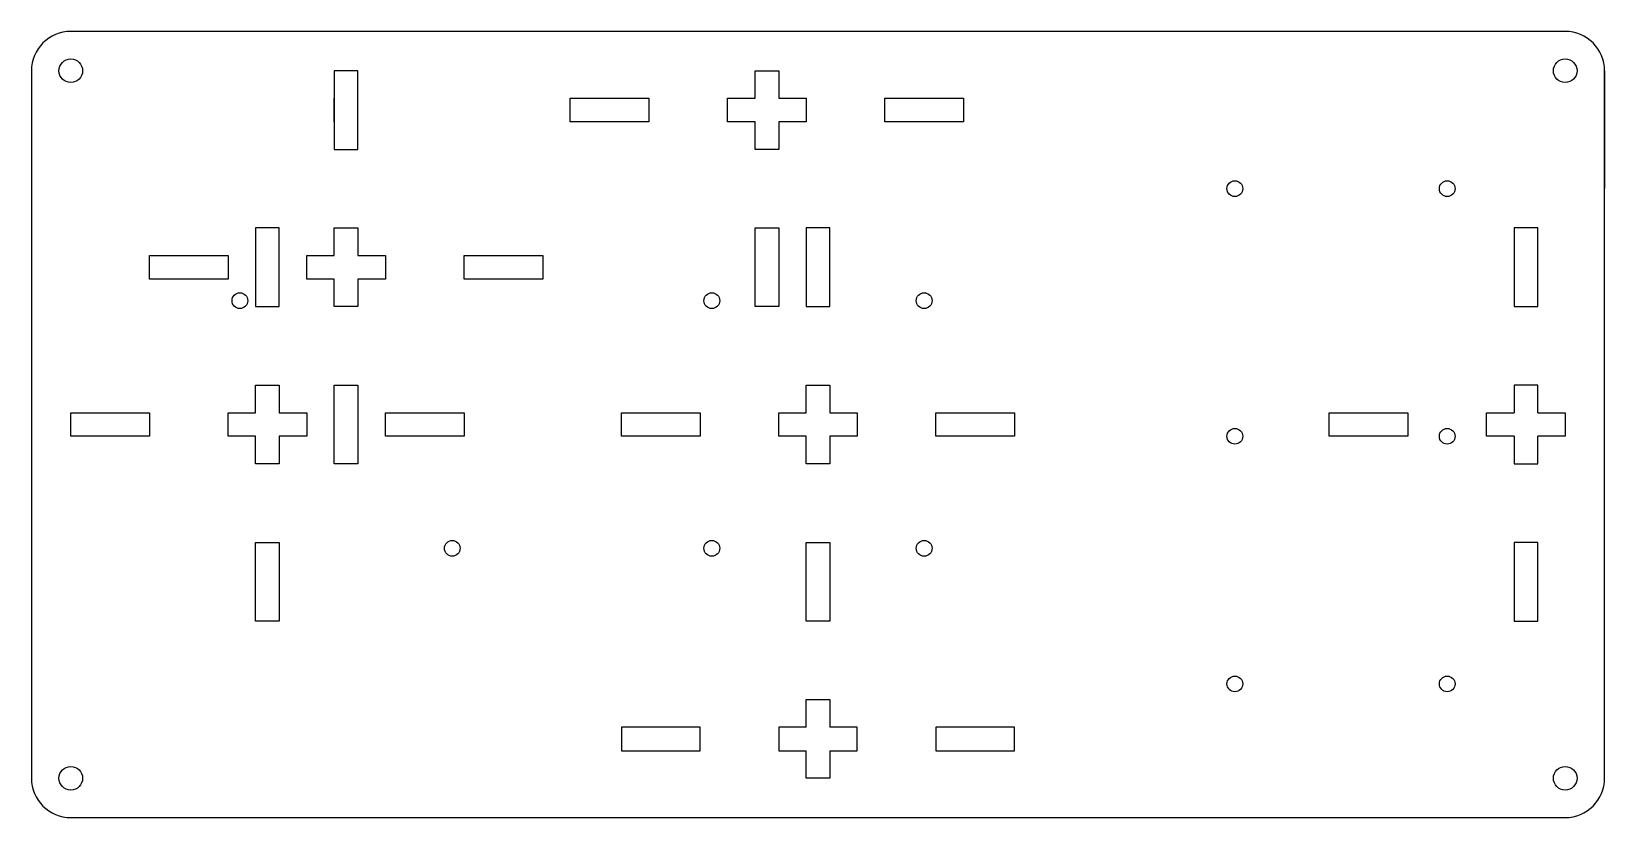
# Model space of a CAD drawing. Header units: millimetres. Extents: x 0 to 200, y -100 to 0.
import ezdxf

# ---------------------------------------------------------------- set-up
doc = ezdxf.new("R2010")
doc.units = ezdxf.units.MM
doc.layers.get('0').update_dxf_attribs({"linetype": 'CONTINUOUS', "lineweight": 25, "true_color": 0xffffff})

msp = doc.modelspace()

# ---------------------------------------------------------------- linework, layer by layer
for p, q in [((195, 0), (5, 0)), ((0, -5), (0, -95)), ((38.5, -5), (38.5, -15)), ((41.5, -5), (38.5, -5)), ((41.5, -15), (41.5, -5)), ((92, -5), (95, -5)), ((92, -8.5), (92, -5)), ((95, -5), (95, -8.5)), ((200, -95), (200, -5)), ((200, -5), (200, -20)), ((38.5, -11.5), (38.5, -8.5)), ((68.5, -8.5), (78.5, -8.5)), ((68.5, -11.5), (68.5, -8.5)), ((78.5, -8.5), (78.5, -11.5)), ((88.5, -11.5), (88.5, -8.5)), ((88.5, -8.5), (92, -8.5)), ((95, -8.5), (98.5, -8.5)), ((98.5, -8.5), (98.5, -11.5)), ((108.5, -8.5), (118.5, -8.5)), ((108.5, -11.5), (108.5, -8.5)), ((118.5, -8.5), (118.5, -11.5)), ((78.5, -11.5), (68.5, -11.5)), ((92, -11.5), (88.5, -11.5)), ((92, -15), (92, -11.5)), ((98.5, -11.5), (95, -11.5)), ((95, -11.5), (95, -15)), ((118.5, -11.5), (108.5, -11.5)), ((38.5, -15), (41.5, -15)), ((95, -15), (92, -15)), ((28.5, -25), (28.5, -35)), ((31.5, -25), (28.5, -25)), ((31.5, -35), (31.5, -25)), ((38.5, -28.5), (38.5, -25)), ((38.5, -25), (41.5, -25)), ((41.5, -25), (41.5, -28.5)), ((92, -35), (92, -25)), ((92, -25), (95, -25)), ((95, -25), (95, -35)), ((98.5, -25), (98.5, -35)), ((101.5, -25), (98.5, -25)), ((101.5, -35), (101.5, -25)), ((191.5, -25), (188.5, -25)), ((188.5, -25), (188.5, -35)), ((191.5, -35), (191.5, -25)), ((15, -28.5), (25, -28.5)), ((15, -31.5), (15, -28.5)), ((25, -28.5), (25, -31.5)), ((35, -31.5), (35, -28.5)), ((35, -28.5), (38.5, -28.5)), ((41.5, -28.5), (45, -28.5)), ((45, -28.5), (45, -31.5)), ((55, -31.5), (55, -28.5)), ((55, -28.5), (65, -28.5)), ((65, -28.5), (65, -31.5)), ((25, -31.5), (15, -31.5)), ((38.5, -31.5), (35, -31.5)), ((38.5, -35), (38.5, -31.5)), ((45, -31.5), (41.5, -31.5)), ((41.5, -31.5), (41.5, -35)), ((65, -31.5), (55, -31.5)), ((28.5, -35), (31.5, -35)), ((41.5, -35), (38.5, -35)), ((95, -35), (92, -35)), ((98.5, -35), (101.5, -35)), ((188.5, -35), (191.5, -35)), ((28.5, -48.5), (28.5, -45)), ((28.5, -45), (31.5, -45)), ((31.5, -45), (31.5, -48.5)), ((38.5, -55), (38.5, -45)), ((38.5, -45), (41.5, -45)), ((41.5, -45), (41.5, -55)), ((98.5, -48.5), (98.5, -45)), ((98.5, -45), (101.5, -45)), ((101.5, -45), (101.5, -48.5)), ((191.5, -45), (188.5, -45)), ((188.5, -45), (188.5, -48.5)), ((191.5, -48.5), (191.5, -45)), ((5, -48.5), (15, -48.5)), ((5, -51.5), (5, -48.5)), ((15, -48.5), (15, -51.5)), ((25, -51.5), (25, -48.5)), ((25, -48.5), (28.5, -48.5)), ((31.5, -48.5), (35, -48.5)), ((35, -48.5), (35, -51.5)), ((45, -51.5), (45, -48.5)), ((45, -48.5), (55, -48.5)), ((55, -48.5), (55, -51.5)), ((75, -48.5), (85, -48.5)), ((75, -51.5), (75, -48.5)), ((85, -48.5), (85, -51.5)), ((95, -51.5), (95, -48.5)), ((95, -48.5), (98.5, -48.5)), ((101.5, -48.5), (105, -48.5)), ((105, -48.5), (105, -51.5)), ((115, -51.5), (115, -48.5)), ((115, -48.5), (125, -48.5)), ((125, -48.5), (125, -51.5)), ((165, -48.5), (175, -48.5)), ((165, -51.5), (165, -48.5)), ((175, -48.5), (175, -51.5)), ((185, -51.5), (185, -48.5)), ((185, -48.5), (188.5, -48.5)), ((191.5, -48.5), (195, -48.5)), ((195, -48.5), (195, -51.5)), ((15, -51.5), (5, -51.5)), ((28.5, -51.5), (25, -51.5)), ((28.5, -55), (28.5, -51.5)), ((35, -51.5), (31.5, -51.5)), ((31.5, -51.5), (31.5, -55)), ((55, -51.5), (45, -51.5)), ((85, -51.5), (75, -51.5)), ((98.5, -51.5), (95, -51.5)), ((98.5, -55), (98.5, -51.5)), ((105, -51.5), (101.5, -51.5)), ((101.5, -51.5), (101.5, -55)), ((125, -51.5), (115, -51.5)), ((175, -51.5), (165, -51.5)), ((188.5, -51.5), (185, -51.5)), ((188.5, -51.5), (188.5, -55)), ((191.5, -55), (191.5, -51.5)), ((195, -51.5), (191.5, -51.5)), ((31.5, -55), (28.5, -55)), ((41.5, -55), (38.5, -55)), ((101.5, -55), (98.5, -55)), ((188.5, -55), (191.5, -55)), ((28.5, -75), (28.5, -65)), ((28.5, -65), (31.5, -65)), ((31.5, -65), (31.5, -75)), ((98.5, -65), (101.5, -65)), ((98.5, -75), (98.5, -65)), ((98.5, -75), (98.5, -65)), ((98.5, -65), (101.5, -65)), ((101.5, -65), (101.5, -75)), ((101.5, -65), (101.5, -75)), ((191.5, -65), (188.5, -65)), ((188.5, -65), (188.5, -75)), ((191.5, -75), (191.5, -65)), ((31.5, -75), (28.5, -75)), ((101.5, -75), (98.5, -75)), ((101.5, -75), (98.5, -75)), ((188.5, -75), (191.5, -75)), ((98.5, -85), (101.5, -85)), ((98.5, -88.5), (98.5, -85)), ((101.5, -85), (101.5, -88.5)), ((85, -88.5), (75, -88.5)), ((75, -88.5), (75, -91.5)), ((85, -91.5), (85, -88.5)), ((95, -88.5), (95, -91.5)), ((98.5, -88.5), (95, -88.5)), ((105, -88.5), (101.5, -88.5)), ((105, -91.5), (105, -88.5)), ((125, -88.5), (115, -88.5)), ((115, -88.5), (115, -91.5)), ((125, -91.5), (125, -88.5)), ((75, -91.5), (85, -91.5)), ((95, -91.5), (98.5, -91.5)), ((98.5, -95), (98.5, -91.5)), ((101.5, -91.5), (105, -91.5)), ((101.5, -91.5), (101.5, -95)), ((115, -91.5), (125, -91.5)), ((101.5, -95), (98.5, -95)), ((5, -100), (195, -100))]:
    msp.add_line(p, q)
for centre, radius in [((5, -5), 1.5), ((195, -5), 1.5), ((153, -20), 1), ((180, -20), 1), ((26.5, -34.25), 1), ((86.5, -34.25), 1), ((113.5, -34.25), 1), ((153, -51.5), 1), ((180, -51.5), 1), ((53.5, -65.75), 1), ((86.5, -65.75), 1), ((113.5, -65.75), 1), ((153, -83), 1), ((180, -83), 1), ((5, -95), 1.5), ((195, -95), 1.5)]:
    msp.add_circle(centre, radius)
for centre, start, end in [((195, -5), 0, 90), ((5, -5), 90, 180), ((5, -95), 180, 270), ((195, -95), 270, 0)]:
    msp.add_arc(centre, 5, start, end)

doc.saveas('drawing.dxf')
